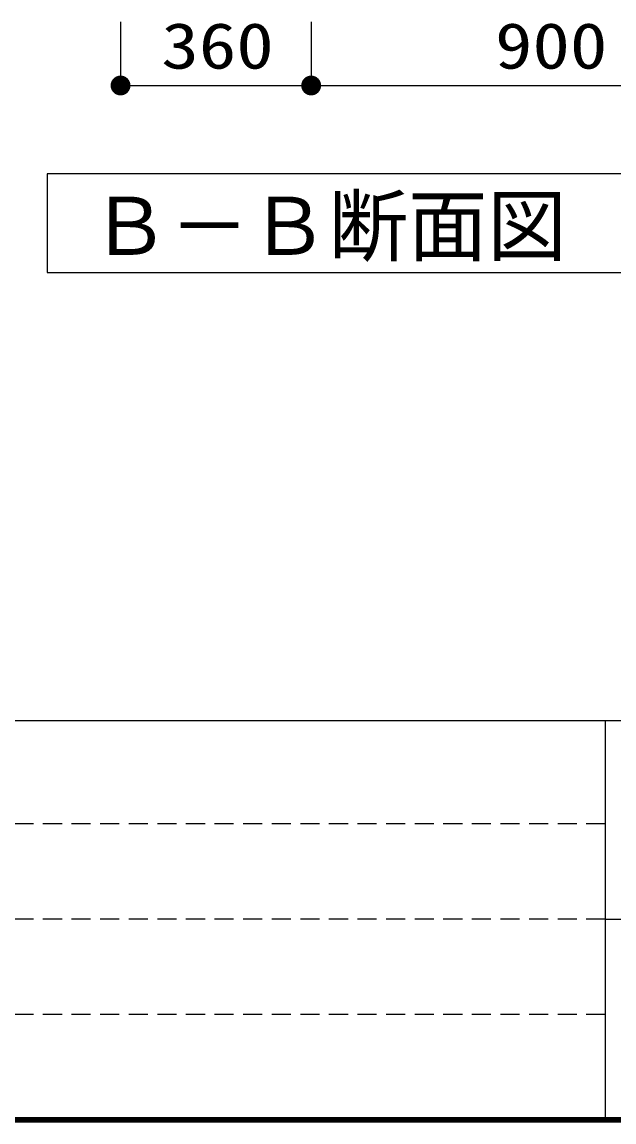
# Model space of a CAD drawing. Units: millimetres, scale not verified. Extents: x -8093 to 8093, y -5792 to 5792.
# Drawn here: x -1177 to -59, y -5792 to -3714 of the extents above; entities that cross this region are included whole.
import ezdxf
from ezdxf.enums import TextEntityAlignment as Align

# ---------------------------------------------------------------- set-up
doc = ezdxf.new("R2010")
doc.units = ezdxf.units.MM
doc.header["$LTSCALE"] = 30
doc.linetypes.add('DASHED1', pattern=[1.8, 1.2, -0.6])
for name, color, linetype, lineweight in [('0-0_Axis_waku', 7, 'Continuous', 25), ('0-1_00クル-フ-0躯体', 3, 'Continuous', 25), ('0-3_00クル-フ-6寸法', 132, 'Continuous', 25)]:
    doc.layers.add(name, color=color, linetype=linetype, lineweight=lineweight)
doc.styles.add('ＭＳ ゴシック', font='')
doc.styles.get('ＭＳ ゴシック').set_extended_font_data('MS Gothic')

msp = doc.modelspace()

# ---------------------------------------------------------------- linework, layer by layer
at = {"layer": '0-0_Axis_waku'}
for p, q in [((-8085, -5034), (8085, -5034)), ((-75.01, -5784), (-75.01, -5034)), ((-75.01, -5409), (8085, -5409)), ((8093.4, -5792.4), (-8093.4, -5792.4)), ((8092.8, -5791.8), (-8092.8, -5791.8)), ((8092.2, -5791.2), (-8092.2, -5791.2)), ((8091.6, -5790.6), (-8091.6, -5790.6)), ((8091, -5790), (-8091, -5790)), ((8090.4, -5789.4), (-8090.4, -5789.4)), ((8089.8, -5788.8), (-8089.8, -5788.8)), ((8089.2, -5788.2), (-8089.2, -5788.2)), ((8088.6, -5787.6), (-8088.6, -5787.6)), ((8088, -5787), (-8088, -5787)), ((8087.4, -5786.4), (-8087.4, -5786.4)), ((8086.8, -5785.8), (-8086.8, -5785.8)), ((8086.2, -5785.2), (-8086.2, -5785.2)), ((8085.6, -5784.6), (-8085.6, -5784.6)), ((-8085, -5784), (8085, -5784))]:
    msp.add_line(p, q, dxfattribs=at)
at = {"layer": '0-0_Axis_waku', "linetype": 'DASHED1'}
for p, q in [((-75, -5229), (-8085, -5229)), ((-75, -5409), (-8085, -5409)), ((-75, -5589), (-8085, -5589))]:
    msp.add_line(p, q, dxfattribs=at)
at = {"layer": '0-1_00クル-フ-0躯体'}
msp.add_lwpolyline([(900.24, -4187.17), (900.24, -4000.86), (-1129.09, -4000.86), (-1129.09, -4187.17)], close=True, dxfattribs=at)
at = {"layer": '0-3_00クル-フ-6寸法', "color": 4}
for p, q in [((-990.56, -3713.99), (-990.56, -3833.99)), ((-630.56, -3713.99), (-630.56, -3833.99)), ((-630.56, -3713.99), (-630.56, -3833.99)), ((-990.56, -3833.99), (-630.56, -3833.99)), ((-630.56, -3833.99), (269.44, -3833.99))]:
    msp.add_line(p, q, dxfattribs=at)
at = {"layer": '0-3_00クル-フ-6寸法'}
for points in [[(-990.56, -3833.99), (-1007, -3824.96), (-1005.73, -3822.97)], [(-990.56, -3833.99), (-1005.73, -3822.97), (-1004.23, -3821.15)], [(-990.56, -3833.99), (-1004.23, -3821.15), (-1002.52, -3819.54)], [(-990.56, -3833.99), (-1002.52, -3819.54), (-1000.61, -3818.16)], [(-990.56, -3833.99), (-1000.61, -3818.16), (-998.55, -3817.02)], [(-990.56, -3833.99), (-998.55, -3817.02), (-996.36, -3816.16)], [(-990.56, -3833.99), (-996.36, -3816.16), (-994.08, -3815.57)], [(-990.56, -3833.99), (-994.08, -3815.57), (-991.74, -3815.28)], [(-990.56, -3833.99), (-991.74, -3815.28), (-989.39, -3815.28)], [(-990.56, -3833.99), (-989.39, -3815.28), (-987.05, -3815.57)], [(-990.56, -3833.99), (-987.05, -3815.57), (-984.77, -3816.16)], [(-990.56, -3833.99), (-984.77, -3816.16), (-982.58, -3817.02)], [(-990.56, -3833.99), (-982.58, -3817.02), (-980.52, -3818.16)], [(-990.56, -3833.99), (-980.52, -3818.16), (-978.61, -3819.54)], [(-990.56, -3833.99), (-978.61, -3819.54), (-976.9, -3821.15)], [(-990.56, -3833.99), (-976.9, -3821.15), (-975.4, -3822.97)], [(-990.56, -3833.99), (-975.4, -3822.97), (-974.13, -3824.96)], [(-630.56, -3833.99), (-647, -3824.96), (-645.73, -3822.97)], [(-630.56, -3833.99), (-647, -3824.96), (-645.73, -3822.97)], [(-630.56, -3833.99), (-645.73, -3822.97), (-644.23, -3821.15)], [(-630.56, -3833.99), (-645.73, -3822.97), (-644.23, -3821.15)], [(-630.56, -3833.99), (-644.23, -3821.15), (-642.52, -3819.54)], [(-630.56, -3833.99), (-644.23, -3821.15), (-642.52, -3819.54)], [(-630.56, -3833.99), (-642.52, -3819.54), (-640.61, -3818.16)], [(-630.56, -3833.99), (-642.52, -3819.54), (-640.61, -3818.16)], [(-630.56, -3833.99), (-640.61, -3818.16), (-638.55, -3817.02)], [(-630.56, -3833.99), (-640.61, -3818.16), (-638.55, -3817.02)], [(-630.56, -3833.99), (-638.55, -3817.02), (-636.36, -3816.16)], [(-630.56, -3833.99), (-638.55, -3817.02), (-636.36, -3816.16)], [(-630.56, -3833.99), (-636.36, -3816.16), (-634.08, -3815.57)], [(-630.56, -3833.99), (-636.36, -3816.16), (-634.08, -3815.57)], [(-630.56, -3833.99), (-634.08, -3815.57), (-631.74, -3815.28)], [(-630.56, -3833.99), (-634.08, -3815.57), (-631.74, -3815.28)], [(-630.56, -3833.99), (-631.74, -3815.28), (-629.39, -3815.28)], [(-630.56, -3833.99), (-631.74, -3815.28), (-629.39, -3815.28)], [(-630.56, -3833.99), (-629.39, -3815.28), (-627.05, -3815.57)], [(-630.56, -3833.99), (-629.39, -3815.28), (-627.05, -3815.57)], [(-630.56, -3833.99), (-627.05, -3815.57), (-624.77, -3816.16)], [(-630.56, -3833.99), (-627.05, -3815.57), (-624.77, -3816.16)], [(-630.56, -3833.99), (-624.77, -3816.16), (-622.58, -3817.02)], [(-630.56, -3833.99), (-624.77, -3816.16), (-622.58, -3817.02)], [(-630.56, -3833.99), (-622.58, -3817.02), (-620.52, -3818.16)], [(-630.56, -3833.99), (-622.58, -3817.02), (-620.52, -3818.16)], [(-630.56, -3833.99), (-620.52, -3818.16), (-618.61, -3819.54)], [(-630.56, -3833.99), (-620.52, -3818.16), (-618.61, -3819.54)], [(-630.56, -3833.99), (-618.61, -3819.54), (-616.9, -3821.15)], [(-630.56, -3833.99), (-618.61, -3819.54), (-616.9, -3821.15)], [(-630.56, -3833.99), (-616.9, -3821.15), (-615.4, -3822.97)], [(-630.56, -3833.99), (-616.9, -3821.15), (-615.4, -3822.97)], [(-630.56, -3833.99), (-615.4, -3822.97), (-614.13, -3824.96)], [(-630.56, -3833.99), (-615.4, -3822.97), (-614.13, -3824.96)], [(-990.56, -3833.99), (-1009.31, -3833.99), (-1009.17, -3831.64)], [(-990.56, -3833.99), (-1009.17, -3836.34), (-1009.31, -3833.99)], [(-990.56, -3833.99), (-1009.17, -3831.64), (-1008.73, -3829.33)], [(-990.56, -3833.99), (-1008.73, -3838.65), (-1009.17, -3836.34)], [(-990.56, -3833.99), (-1008.73, -3829.33), (-1008, -3827.09)], [(-990.56, -3833.99), (-1008, -3840.89), (-1008.73, -3838.65)], [(-990.56, -3833.99), (-1008, -3827.09), (-1007, -3824.96)], [(-990.56, -3833.99), (-1007, -3843.02), (-1008, -3840.89)], [(-990.56, -3833.99), (-1005.73, -3845.01), (-1007, -3843.02)], [(-990.56, -3833.99), (-1004.23, -3846.82), (-1005.73, -3845.01)], [(-990.56, -3833.99), (-1002.52, -3848.44), (-1004.23, -3846.82)], [(-990.56, -3833.99), (-1000.61, -3849.82), (-1002.52, -3848.44)], [(-990.56, -3833.99), (-998.55, -3850.95), (-1000.61, -3849.82)], [(-990.56, -3833.99), (-996.36, -3851.82), (-998.55, -3850.95)], [(-990.56, -3833.99), (-994.08, -3852.41), (-996.36, -3851.82)], [(-990.56, -3833.99), (-991.74, -3852.7), (-994.08, -3852.41)], [(-990.56, -3833.99), (-989.39, -3852.7), (-991.74, -3852.7)], [(-990.56, -3833.99), (-974.13, -3824.96), (-973.13, -3827.09)], [(-990.56, -3833.99), (-973.13, -3827.09), (-972.4, -3829.33)], [(-990.56, -3833.99), (-972.4, -3829.33), (-971.96, -3831.64)], [(-990.56, -3833.99), (-971.96, -3831.64), (-971.81, -3833.99)], [(-990.56, -3833.99), (-987.05, -3852.41), (-989.39, -3852.7)], [(-990.56, -3833.99), (-984.77, -3851.82), (-987.05, -3852.41)], [(-990.56, -3833.99), (-982.58, -3850.95), (-984.77, -3851.82)], [(-990.56, -3833.99), (-980.52, -3849.82), (-982.58, -3850.95)], [(-990.56, -3833.99), (-978.61, -3848.44), (-980.52, -3849.82)], [(-990.56, -3833.99), (-976.9, -3846.82), (-978.61, -3848.44)], [(-990.56, -3833.99), (-975.4, -3845.01), (-976.9, -3846.82)], [(-990.56, -3833.99), (-974.13, -3843.02), (-975.4, -3845.01)], [(-990.56, -3833.99), (-973.13, -3840.89), (-974.13, -3843.02)], [(-990.56, -3833.99), (-972.4, -3838.65), (-973.13, -3840.89)], [(-990.56, -3833.99), (-971.96, -3836.34), (-972.4, -3838.65)], [(-990.56, -3833.99), (-971.81, -3833.99), (-971.96, -3836.34)], [(-630.56, -3833.99), (-649.31, -3833.99), (-649.17, -3831.64)], [(-630.56, -3833.99), (-649.31, -3833.99), (-649.17, -3831.64)], [(-630.56, -3833.99), (-649.17, -3836.34), (-649.31, -3833.99)], [(-630.56, -3833.99), (-649.17, -3836.34), (-649.31, -3833.99)], [(-630.56, -3833.99), (-649.17, -3831.64), (-648.73, -3829.33)], [(-630.56, -3833.99), (-649.17, -3831.64), (-648.73, -3829.33)], [(-630.56, -3833.99), (-648.73, -3838.65), (-649.17, -3836.34)], [(-630.56, -3833.99), (-648.73, -3838.65), (-649.17, -3836.34)], [(-630.56, -3833.99), (-648.73, -3829.33), (-648, -3827.09)], [(-630.56, -3833.99), (-648.73, -3829.33), (-648, -3827.09)], [(-630.56, -3833.99), (-648, -3840.89), (-648.73, -3838.65)], [(-630.56, -3833.99), (-648, -3840.89), (-648.73, -3838.65)], [(-630.56, -3833.99), (-648, -3827.09), (-647, -3824.96)], [(-630.56, -3833.99), (-648, -3827.09), (-647, -3824.96)], [(-630.56, -3833.99), (-647, -3843.02), (-648, -3840.89)], [(-630.56, -3833.99), (-647, -3843.02), (-648, -3840.89)], [(-630.56, -3833.99), (-645.73, -3845.01), (-647, -3843.02)], [(-630.56, -3833.99), (-645.73, -3845.01), (-647, -3843.02)], [(-630.56, -3833.99), (-644.23, -3846.82), (-645.73, -3845.01)], [(-630.56, -3833.99), (-644.23, -3846.82), (-645.73, -3845.01)], [(-630.56, -3833.99), (-642.52, -3848.44), (-644.23, -3846.82)], [(-630.56, -3833.99), (-642.52, -3848.44), (-644.23, -3846.82)], [(-630.56, -3833.99), (-640.61, -3849.82), (-642.52, -3848.44)], [(-630.56, -3833.99), (-640.61, -3849.82), (-642.52, -3848.44)], [(-630.56, -3833.99), (-638.55, -3850.95), (-640.61, -3849.82)], [(-630.56, -3833.99), (-638.55, -3850.95), (-640.61, -3849.82)], [(-630.56, -3833.99), (-636.36, -3851.82), (-638.55, -3850.95)], [(-630.56, -3833.99), (-636.36, -3851.82), (-638.55, -3850.95)], [(-630.56, -3833.99), (-634.08, -3852.41), (-636.36, -3851.82)], [(-630.56, -3833.99), (-634.08, -3852.41), (-636.36, -3851.82)], [(-630.56, -3833.99), (-631.74, -3852.7), (-634.08, -3852.41)], [(-630.56, -3833.99), (-631.74, -3852.7), (-634.08, -3852.41)], [(-630.56, -3833.99), (-629.39, -3852.7), (-631.74, -3852.7)], [(-630.56, -3833.99), (-629.39, -3852.7), (-631.74, -3852.7)], [(-630.56, -3833.99), (-614.13, -3824.96), (-613.13, -3827.09)], [(-630.56, -3833.99), (-614.13, -3824.96), (-613.13, -3827.09)], [(-630.56, -3833.99), (-613.13, -3827.09), (-612.4, -3829.33)], [(-630.56, -3833.99), (-613.13, -3827.09), (-612.4, -3829.33)], [(-630.56, -3833.99), (-612.4, -3829.33), (-611.96, -3831.64)], [(-630.56, -3833.99), (-612.4, -3829.33), (-611.96, -3831.64)], [(-630.56, -3833.99), (-611.96, -3831.64), (-611.81, -3833.99)], [(-630.56, -3833.99), (-611.96, -3831.64), (-611.81, -3833.99)], [(-630.56, -3833.99), (-627.05, -3852.41), (-629.39, -3852.7)], [(-630.56, -3833.99), (-624.77, -3851.82), (-627.05, -3852.41)], [(-630.56, -3833.99), (-622.58, -3850.95), (-624.77, -3851.82)], [(-630.56, -3833.99), (-620.52, -3849.82), (-622.58, -3850.95)], [(-630.56, -3833.99), (-618.61, -3848.44), (-620.52, -3849.82)], [(-630.56, -3833.99), (-616.9, -3846.82), (-618.61, -3848.44)], [(-630.56, -3833.99), (-615.4, -3845.01), (-616.9, -3846.82)], [(-630.56, -3833.99), (-614.13, -3843.02), (-615.4, -3845.01)], [(-630.56, -3833.99), (-613.13, -3840.89), (-614.13, -3843.02)], [(-630.56, -3833.99), (-612.4, -3838.65), (-613.13, -3840.89)], [(-630.56, -3833.99), (-611.96, -3836.34), (-612.4, -3838.65)], [(-630.56, -3833.99), (-611.81, -3833.99), (-611.96, -3836.34)], [(-630.56, -3833.99), (-627.05, -3852.41), (-629.39, -3852.7)], [(-630.56, -3833.99), (-624.77, -3851.82), (-627.05, -3852.41)], [(-630.56, -3833.99), (-622.58, -3850.95), (-624.77, -3851.82)], [(-630.56, -3833.99), (-620.52, -3849.82), (-622.58, -3850.95)], [(-630.56, -3833.99), (-618.61, -3848.44), (-620.52, -3849.82)], [(-630.56, -3833.99), (-616.9, -3846.82), (-618.61, -3848.44)], [(-630.56, -3833.99), (-615.4, -3845.01), (-616.9, -3846.82)], [(-630.56, -3833.99), (-614.13, -3843.02), (-615.4, -3845.01)], [(-630.56, -3833.99), (-613.13, -3840.89), (-614.13, -3843.02)], [(-630.56, -3833.99), (-612.4, -3838.65), (-613.13, -3840.89)], [(-630.56, -3833.99), (-611.96, -3836.34), (-612.4, -3838.65)], [(-630.56, -3833.99), (-611.81, -3833.99), (-611.96, -3836.34)]]:
    msp.add_solid(points, dxfattribs=at)

# ---------------------------------------------------------------- texts
at = {"layer": '0-1_00クル-フ-0躯体', "color": 4, "style": 'ＭＳ ゴシック'}
msp.add_text('Ｂ－Ｂ断面図', height=110, dxfattribs=at).set_placement((-1047.85, -4187.14), align=Align.BOTTOM_LEFT)
at = {"layer": '0-3_00クル-フ-6寸法', "color": 3, "style": 'ＭＳ ゴシック', "width": 1.2}
for s, p in [('360', (-913.42, -3828.14)), ('900', (-283.42, -3828.14))]:
    msp.add_text(s, height=86.66, dxfattribs=at).set_placement(p, align=Align.BOTTOM_LEFT)

doc.saveas('drawing.dxf')
